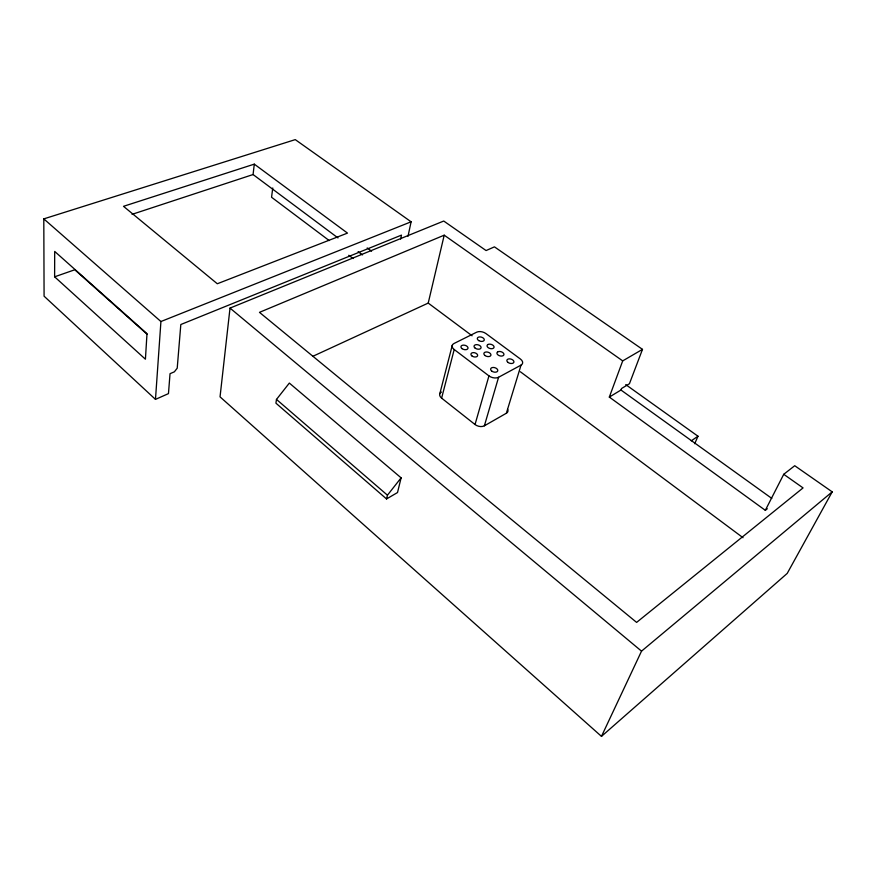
<?xml version="1.0" encoding="UTF-8"?>
<svg xmlns="http://www.w3.org/2000/svg" width="876" height="876" viewBox="0 0 876 876"><rect width="100%" height="100%" fill="white"/><g stroke="black" fill="none" stroke-linecap="round" stroke-linejoin="round"><path stroke-width="1.31" d="M54.619 276.816L54.695 251.423L146.993 333.679L145.416 359.215L54.619 276.816L74.788 269.764L147.278 334.391M400.639 239.082L401.471 235.118L180.817 324.525L177.215 368.205L174.368 371.818L170.032 373.691L168.466 393.62L155.479 399.379L160.921 321.525L43.8 218.88L295.267 139.623L411.107 221.803L408.008 236.268M230.016 308.089L220.04 396.861L601.473 736.377L787.217 573.397L832.2 491.852L794.729 465.725L783.735 474.299L765.317 510.325L609.324 397.08L622.705 360.89L642.491 349.36L494.447 246.857L486.081 250.558L443.738 221.037L230.016 308.089L641.528 651.142L601.473 736.377M337.994 237.933L253.076 174.543L254.292 164.141L123.505 206.32L217.303 283.758L347.487 233.104L254.292 164.141M272.754 187.979L271.56 197.253L329.19 240.561M276.488 399.412L275.918 403.168L386.546 498.937L397.507 492.542L401.109 477.847L289.343 383.075L276.488 399.412L387.444 495.192L386.546 498.937M312.907 356.269L428.222 303.085L444.209 235.184L622.705 360.89M439.818 393.74L452.312 345.166M441.613 398.142L454.206 349.524A6.844 4.128 14.6 0 1 453.976 343.512L476.654 332.201A6.734 3.997 15.1 0 1 485.928 333.548L520.41 359.029A6.866 4.128 16.5 0 1 521.034 365.117L506.361 413.242L484.384 425.802A6.756 4.347 16.2 0 1 475.033 424.521L441.613 398.142A6.636 4.205 14.7 0 1 441.449 392.054M475.033 424.521L488.95 375.892L454.206 349.524M484.384 425.802L498.586 377.26L521.034 365.117M609.324 397.08L620.964 390.028L621.533 388.517L629.439 383.732L642.491 349.36M694.69 443.727L697.986 436.226L625.738 384.608M387.444 495.192L401.109 477.847M641.528 651.142L832.2 491.852M765.317 510.325L767.31 508.737M691.273 440.836L697.986 436.226M444.209 235.184L259.471 312.349L636.611 622.398L803.062 487.91L783.735 474.299M160.921 321.525L411.107 221.803M132.046 214.346L253.076 174.543M620.964 390.028L771.789 498.4M367.197 247.963L371.577 251.193M428.222 303.085L472.098 335.782M520.355 371.752L743.023 537.711M358.12 251.642L362.5 254.905M348.768 255.277L353.116 258.54M155.479 399.379L44.085 296.187L43.8 218.88M498.586 377.26A6.975 4.271 16 0 1 488.95 375.892M507.675 409.245A6.647 4.205 16.8 0 1 506.361 413.242M497.809 351.813L497.283 352.207A3.624 2.168 15.9 0 0 500.305 355.974A3.624 2.168 15.9 0 0 503.678 353.488A3.624 2.168 15.9 0 0 497.809 351.813M487.965 344.498L487.439 344.881A3.603 2.157 15.5 0 0 488.195 347.652A3.603 2.157 15.5 0 0 492.465 348.615L493.166 348.363A3.603 2.157 15.5 0 0 492.925 345.221A3.603 2.157 15.5 0 0 487.965 344.498M478.712 340.567L478.044 340.052A3.581 2.135 15.2 0 1 479.971 336.91A3.581 2.135 15.2 0 1 484.22 340.184A3.581 2.135 15.2 0 1 478.712 340.567M508.047 362.445A3.646 2.19 16.3 0 0 513.873 362.27A3.646 2.19 16.3 0 0 509.274 358.853A3.646 2.19 16.3 0 0 508.047 362.445M475.175 348.155A3.613 2.168 15.2 0 0 481.012 347.991A3.613 2.168 15.2 0 0 476.511 344.629A3.613 2.168 15.2 0 0 475.175 348.155M485.019 355.536A3.635 2.19 15.5 0 0 490.878 355.36A3.635 2.19 15.5 0 0 486.322 351.966A3.635 2.19 15.5 0 0 485.019 355.536M462.057 348.648A3.624 2.179 14.8 0 0 467.937 348.484A3.624 2.179 14.8 0 0 463.448 345.111A3.624 2.179 14.8 0 0 462.057 348.648M472.011 355.995A3.438 2.08 15.1 0 0 477.573 355.831A3.438 2.08 15.1 0 0 473.292 352.612A3.438 2.08 15.1 0 0 472.011 355.995M491.797 371.117A3.679 2.245 16 0 0 497.721 370.92A3.679 2.245 16 0 0 493.1 367.449A3.679 2.245 16 0 0 491.797 371.117"/></g></svg>
